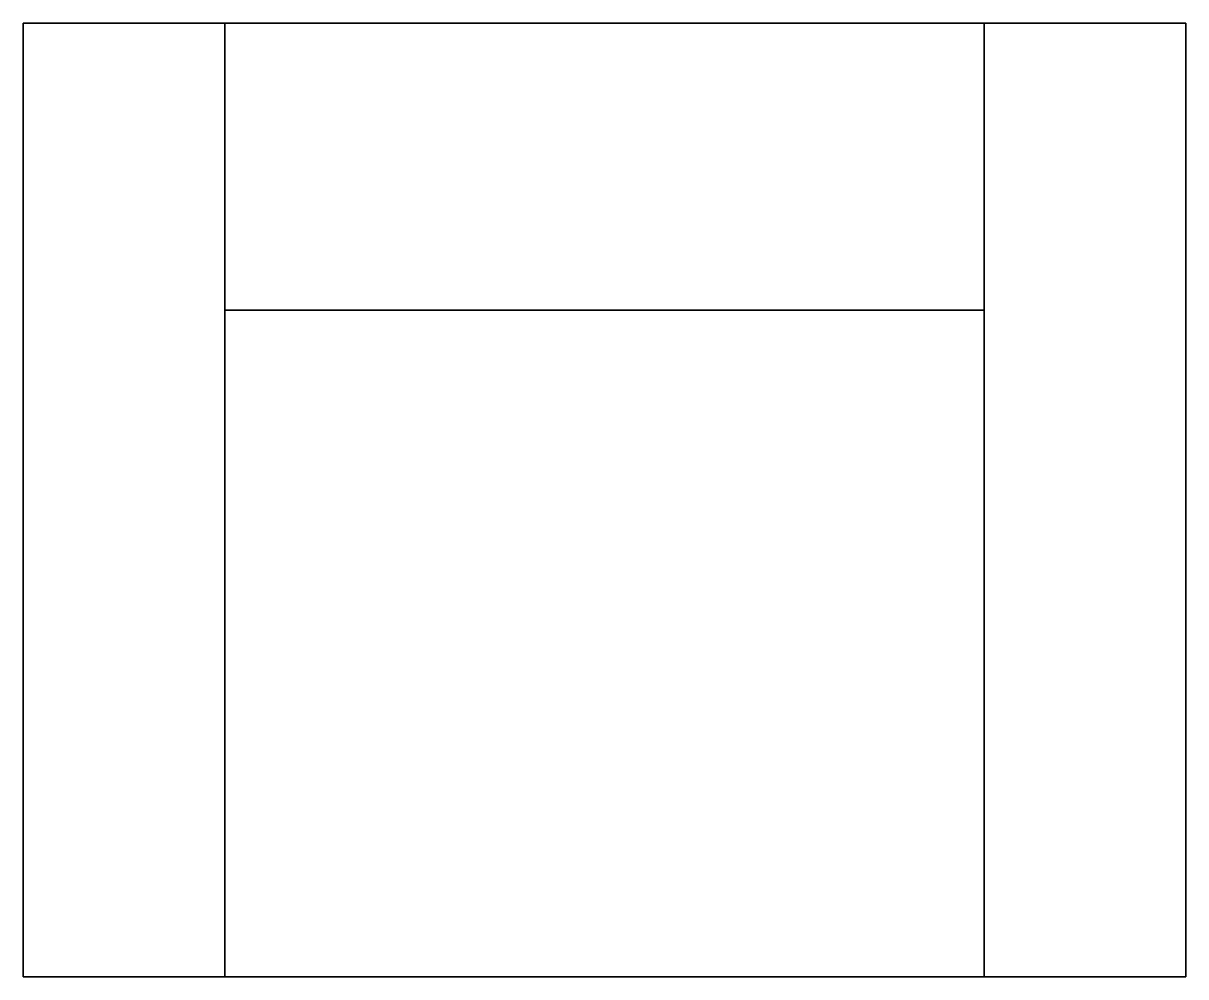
# Model space of a CAD drawing. Extents: x -0.75 to 0.75, y 0.9 to 2.13.
import ezdxf

# ---------------------------------------------------------------- set-up
doc = ezdxf.new("R2010")
doc.units = 0
doc.layers.add('INTERNALS', color=3, linetype='CONTINUOUS')

msp = doc.modelspace()

# ---------------------------------------------------------------- linework, layer by layer
at = {"layer": 'INTERNALS'}
for points in [[(-0.49, 0.9, 1.07), (-0.49, 2.13, 1.07), (-0.75, 2.13, 1.07), (-0.75, 0.9, 1.07)], [(-0.75, 0.9, 1.07), (-0.75, 2.13, 1.07), (-0.75, 1.9, 1.69), (-0.75, 1.13, 1.69)], [(0.5, 2.13, 1.22), (-0.5, 2.13, 1.22), (-0.75, 2.13, 1.07), (0.75, 2.13, 1.07)], [(-0.75, 2.13, 1.07), (-0.75, 2.13, 1.07), (-0.75, 2.13, 1.69), (-0.75, 1.9, 1.69)], [(-0.52, 2.13, 1.69), (-0.75, 2.13, 1.69), (-0.75, 2.13, 1.07), (-0.5, 2.13, 1.22)], [(-0.5, 2.13, 1.7), (-0.52, 2.13, 1.7), (-0.52, 2.13, 1.69), (-0.5, 2.13, 1.22)], [(-0.49, 1.76, 0.79), (-0.49, 2.13, 0.79), (-0.49, 2.13, 1.07), (-0.49, 0.9, 1.07)], [(0.49, 1.76, 0.79), (0.49, 2.13, 0.79), (-0.49, 2.13, 0.79), (-0.49, 1.76, 0.79)], [(0.49, 2.13, 0.79), (0.49, 2.13, 1.07), (-0.49, 2.13, 1.07), (-0.49, 2.13, 0.79)], [(0.75, 0.9, 1.07), (0.75, 2.13, 1.07), (0.49, 2.13, 1.07), (0.49, 0.9, 1.07)], [(0.49, 0.9, 1.07), (0.49, 2.13, 1.07), (0.49, 2.13, 0.79), (0.49, 1.76, 0.79)], [(0.75, 2.13, 1.69), (0.52, 2.13, 1.69), (0.5, 2.13, 1.22), (0.75, 2.13, 1.07)], [(0.52, 2.13, 1.7), (0.5, 2.13, 1.7), (0.5, 2.13, 1.22), (0.52, 2.13, 1.69)], [(0.75, 1.13, 1.69), (0.75, 1.9, 1.69), (0.75, 2.13, 1.07), (0.75, 0.9, 1.07)], [(0.75, 1.9, 1.69), (0.75, 2.13, 1.69), (0.75, 2.13, 1.07)], [(-0.75, 1.9, 1.7), (-0.75, 1.13, 1.7), (-0.75, 1.13, 1.69), (-0.75, 1.9, 1.69)], [(0.75, 1.13, 1.7), (0.75, 1.9, 1.7), (0.75, 1.9, 1.69), (0.75, 1.13, 1.69)], [(0.49, 0.9, 0.71), (0.49, 1.76, 0.71), (-0.49, 1.76, 0.71), (-0.49, 0.9, 0.71)], [(-0.49, 0.9, 0.71), (-0.49, 1.76, 0.71), (-0.49, 1.76, 0.79), (-0.49, 0.9, 1.07)], [(0.49, 1.76, 0.71), (0.49, 1.76, 0.79), (-0.49, 1.76, 0.79), (-0.49, 1.76, 0.71)], [(0.49, 0.9, 1.07), (0.49, 1.76, 0.79), (0.49, 1.76, 0.71), (0.49, 0.9, 0.71)], [(-0.75, 0.9, 1.07), (-0.75, 0.9, 1.07), (-0.75, 1.13, 1.69), (-0.75, 0.9, 1.69)], [(0.75, 0.9, 1.69), (0.75, 1.13, 1.69), (0.75, 0.9, 1.07)], [(-0.52, 0.9, 1.69), (0.52, 0.9, 1.69), (0.75, 0.9, 1.07), (-0.75, 0.9, 1.07)], [(-0.75, 0.9, 1.07), (-0.75, 0.9, 1.07), (-0.75, 0.9, 1.69), (-0.52, 0.9, 1.69)], [(-0.52, 0.9, 1.7), (0.52, 0.9, 1.7), (0.52, 0.9, 1.69), (-0.52, 0.9, 1.69)], [(0.49, 0.9, 1.07), (0.49, 0.9, 0.71), (-0.49, 0.9, 0.71), (-0.49, 0.9, 1.07)]]:
    msp.add_3dface(points, dxfattribs=at)

doc.saveas('drawing.dxf')
